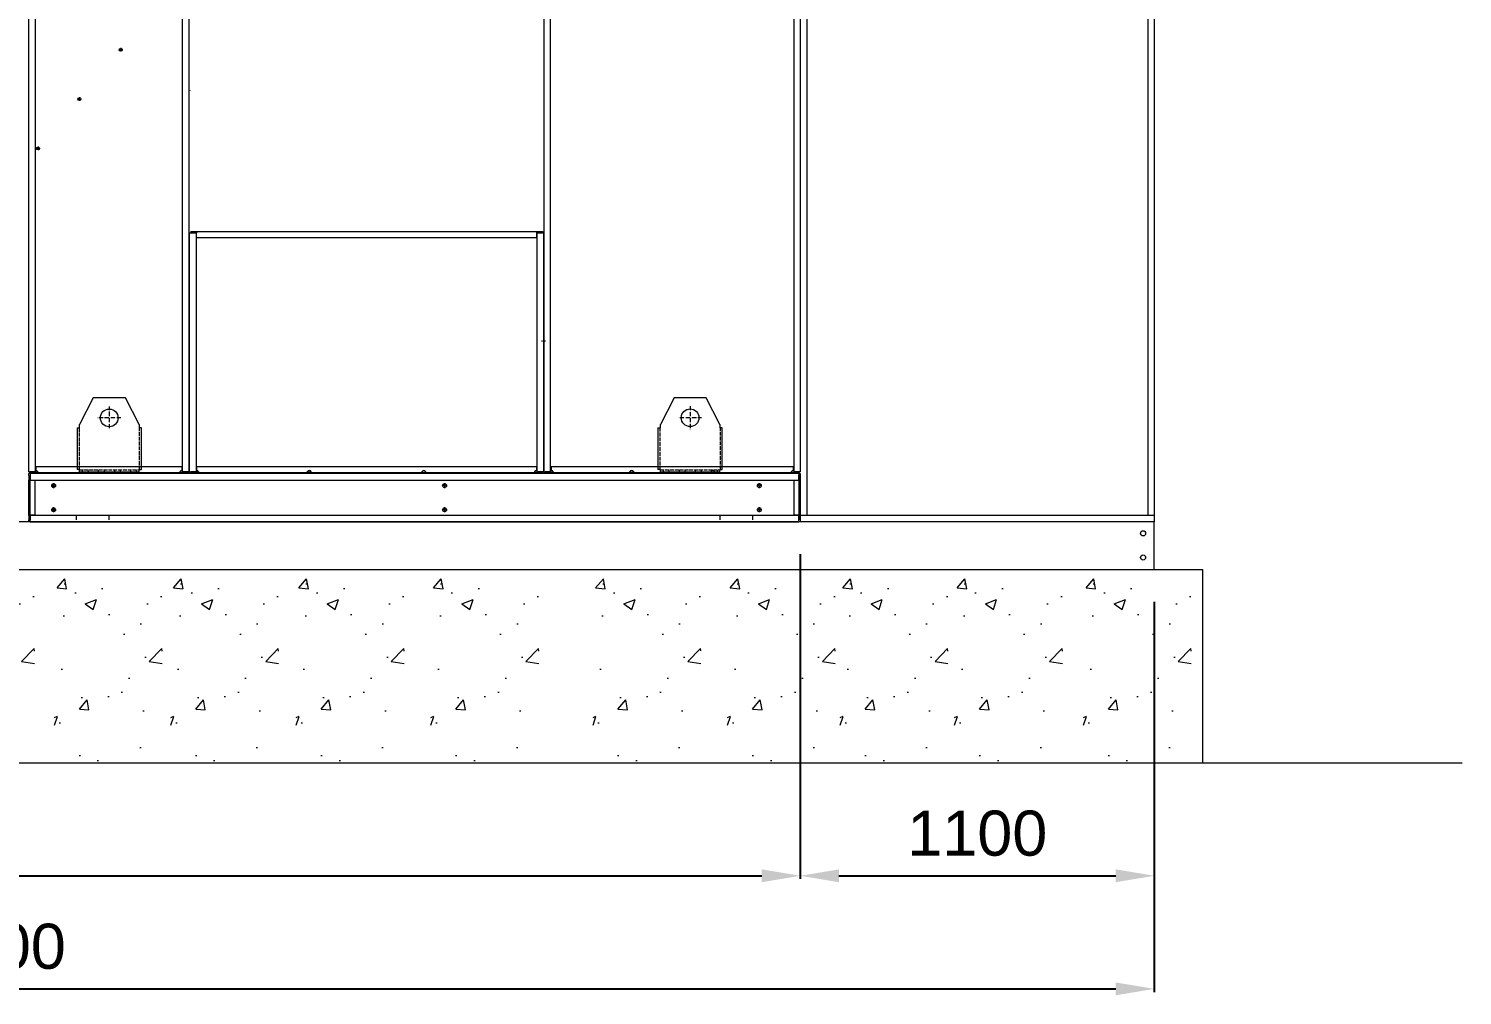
# Model space of a CAD drawing. Header units: millimetres. Extents: x 2739 to 32146, y 1792 to 22587.
# Drawn here: x 15834 to 20290, y 7904 to 10907 of the extents above; entities that cross this region are included whole.
import ezdxf

# ---------------------------------------------------------------- set-up
doc = ezdxf.new("R2010")
doc.units = ezdxf.units.MM
doc.linetypes.add('DASHDOT', pattern=[18.5, 12, -3, 0.5, -3])
doc.linetypes.add('DASHED', pattern=[15, 12, -3])
doc.layers.add('냉각탑_기초', color=23, linetype='Continuous')
doc.styles.get("Standard").update_dxf_attribs({"font": 'arial.ttf'})
doc.dimstyles.new('1.40', dxfattribs={"dimscale": 20, "dimtxt": 1.5, "dimasz": 1, "dimexe": 0.5, "dimexo": 0.5, "dimgap": 0.5, "dimtad": 1, "dimdec": 0, "dimzin": 0, "dimdsep": 46, "dimtxsty": 'Standard', "dimcen": 0, "dimclrd": 2, "dimclre": 2, "dimclrt": 3, "dimadec": 0, "dimazin": 0, "dimtfac": 1, "dimtdec": 0, "dimtmove": 0, "dimatfit": 0, "dimfxl": 1, "dimtolj": 1, "dimtzin": 0, "dimlwd": -1, "dimlwe": -1, "dimarcsym": 0})

# ---------------------------------------------------------------- blocks, each defined once
blk = doc.blocks.new('*D29')
at = {"color": 2, "transparency": 16777216}
for p, q in [((12832.3, 9274.9), (12832.3, 8265.2)), ((18232.3, 9274.9), (18232.3, 8265.2)), ((12952.3, 8275.2), (18112.3, 8275.2))]:
    blk.add_line(p, q, dxfattribs=at)
for points in [[(12952.3, 8295.2), (12952.3, 8255.2), (12832.3, 8275.2)], [(18112.3, 8295.2), (18112.3, 8255.2), (18232.3, 8275.2)]]:
    blk.add_solid(points, dxfattribs=at)
at = {"layer": 'Defpoints', "color": 0, "transparency": 16777216}
for p in [(12832.3, 9374.9), (18232.3, 9374.9), (18232.3, 8275.2)]:
    blk.add_point(p, dxfattribs=at)
at = {"color": 3, "lineweight": 5, "transparency": 16777216, "insert": (15532.3, 8406.7), "char_height": 140, "attachment_point": 5}
blk.add_mtext('\\A1;5400', dxfattribs=at)
blk = doc.blocks.new('*D30')
at = {"color": 2, "transparency": 16777216}
for p, q in [((18232.3, 9274.9), (18232.3, 8265.2)), ((19332.3, 9126.6), (19332.3, 8265.2)), ((18352.3, 8275.2), (19212.3, 8275.2))]:
    blk.add_line(p, q, dxfattribs=at)
for points in [[(18352.3, 8295.2), (18352.3, 8255.2), (18232.3, 8275.2)], [(19212.3, 8295.2), (19212.3, 8255.2), (19332.3, 8275.2)]]:
    blk.add_solid(points, dxfattribs=at)
at = {"layer": 'Defpoints', "color": 0, "transparency": 16777216}
for p in [(18232.3, 9374.9), (19332.3, 9226.6), (19332.3, 8275.2)]:
    blk.add_point(p, dxfattribs=at)
at = {"color": 3, "lineweight": 5, "transparency": 16777216, "insert": (18782.3, 8406.7), "char_height": 140, "attachment_point": 5}
blk.add_mtext('\\A1;1100', dxfattribs=at)
blk = doc.blocks.new('*D31')
at = {"color": 2, "transparency": 16777216}
for p, q in [((12132.3, 9126.6), (12132.3, 7913.7)), ((19332.3, 9126.6), (19332.3, 7913.7)), ((12252.3, 7923.7), (19212.3, 7923.7))]:
    blk.add_line(p, q, dxfattribs=at)
for points in [[(12252.3, 7943.7), (12252.3, 7903.7), (12132.3, 7923.7)], [(19212.3, 7943.7), (19212.3, 7903.7), (19332.3, 7923.7)]]:
    blk.add_solid(points, dxfattribs=at)
at = {"layer": 'Defpoints', "color": 0, "transparency": 16777216}
for p in [(12132.3, 9226.6), (19332.3, 9226.6), (19332.3, 7923.7)]:
    blk.add_point(p, dxfattribs=at)
at = {"color": 3, "lineweight": 5, "transparency": 16777216, "insert": (15732.3, 8055.2), "char_height": 140, "attachment_point": 5}
blk.add_mtext('\\A1;7200', dxfattribs=at)
blk = doc.blocks.new('457536')
at = {"color": 7, "lineweight": 5}
for p, q in [((114592.520962, 89152.297332), (114550.020962, 89069.297332)), ((114692.520962, 89152.297332), (114592.520962, 89152.297332)), ((114735.020962, 89069.297332), (114692.520962, 89152.297332)), ((114542.520962, 89059.297332), (114542.520962, 88929.797332)), ((114742.520962, 88929.797332), (114742.520962, 89059.297332)), ((114550.020962, 88922.297332), (114735.020962, 88922.297332))]:
    blk.add_line(p, q, dxfattribs=at)
at = {"color": 7, "linetype": 'DASHDOT', "lineweight": 5}
for p, q in [((114642.520962, 89126.047332), (114642.520962, 89054.547332)), ((114678.270962, 89090.297332), (114606.770962, 89090.297332))]:
    blk.add_line(p, q, dxfattribs=at)
at = {"color": 7, "lineweight": 5, "ltscale": 0.125}
for p, q in [((114550.020962, 89059.297332), (114550.020962, 89069.297332)), ((114735.020962, 89069.297332), (114735.020962, 89059.297332))]:
    blk.add_line(p, q, dxfattribs=at)
at = {"color": 7, "lineweight": 5, "ltscale": 0.09375}
for p, q in [((114542.520962, 89059.297332), (114550.020962, 89059.297332)), ((114742.520962, 89059.297332), (114735.020962, 89059.297332)), ((114550.020962, 88929.797332), (114542.520962, 88929.797332)), ((114550.020962, 88922.297332), (114550.020962, 88929.797332)), ((114735.020962, 88929.797332), (114742.520962, 88929.797332)), ((114735.020962, 88922.297332), (114735.020962, 88929.797332))]:
    blk.add_line(p, q, dxfattribs=at)
at = {"color": 7, "linetype": 'DASHED', "lineweight": 5}
for p, q in [((114548.520962, 89059.297332), (114548.520962, 88929.797332)), ((114736.520962, 88929.797332), (114736.520962, 89059.297332)), ((114550.020962, 88928.297332), (114735.020962, 88928.297332))]:
    blk.add_line(p, q, dxfattribs=at)
at = {"color": 7, "linetype": 'DASHED', "lineweight": 5, "ltscale": 0.075}
for p, q in [((114558.520962, 88928.297332), (114558.520962, 88922.297332)), ((114576.520962, 88928.297332), (114576.520962, 88922.297332)), ((114608.520962, 88928.297332), (114608.520962, 88922.297332)), ((114626.520962, 88928.297332), (114626.520962, 88922.297332)), ((114658.520962, 88928.297332), (114658.520962, 88922.297332)), ((114676.520962, 88928.297332), (114676.520962, 88922.297332)), ((114708.520962, 88928.297332), (114708.520962, 88922.297332)), ((114726.520962, 88928.297332), (114726.520962, 88922.297332))]:
    blk.add_line(p, q, dxfattribs=at)
at = {"color": 7, "lineweight": 5}
blk.add_circle((114642.520962, 89090.297332), 27.5, dxfattribs=at)
blk = doc.blocks.new('1')
at = {"color": 7, "lineweight": 20}
for p, q in [((15834.3, 9530.4), (15834.3, 12971.4)), ((15854.3, 12971.4), (15854.3, 9530.4)), ((16312.3, 9530.4), (16312.3, 12971.4)), ((16332.3, 12971.4), (16332.3, 9530.4)), ((17436.3, 9530.4), (17436.3, 12971.4)), ((18232.3, 12971.4), (18232.3, 9530.4)), ((18252.3, 12954.9), (18252.3, 9394.9)), ((18212.3, 11703.9), (18212.3, 9530.4)), ((17456.3, 9530.4), (17456.3, 11651.9)), ((16334.3, 9530.4), (16334.3, 10273.4)), ((16354.3, 10273.4), (16354.3, 9530.4)), ((16356.3, 10276.9), (17412.3, 10276.9)), ((17412.3, 10256.9), (16356.3, 10256.9)), ((17414.3, 9530.4), (17414.3, 10273.4)), ((17434.3, 10273.4), (17434.3, 9530.4)), ((15856.3, 9546.9), (16310.3, 9546.9)), ((16356.3, 9546.9), (17412.3, 9546.9)), ((17458.3, 9546.9), (18210.3, 9546.9)), ((15834.3, 9504.9), (18232.3, 9504.9)), ((15834.3, 9396.9), (15834.3, 9502.9)), ((15837.5, 9502.9), (15837.5, 9396.9)), ((18227.6, 9524.9), (15839, 9524.9)), ((15839, 9504.9), (18227.6, 9504.9)), ((15854.3, 9396.9), (15854.3, 9502.9)), ((16303.3, 9526.9), (15863.3, 9526.9)), ((17024.3, 9526.5), (15874.3, 9526.5)), ((16699.3, 9526.9), (16363.3, 9526.9)), ((17055.3, 9526.9), (16713.3, 9526.9)), ((18192.3, 9526.5), (17042.3, 9526.5)), ((17405.3, 9526.9), (17069.3, 9526.9)), ((17701.3, 9526.9), (17465.3, 9526.9)), ((17953.3, 9526.9), (17715.3, 9526.9)), ((18203.3, 9526.9), (17967.3, 9526.9)), ((18212.3, 9502.9), (18212.3, 9396.9)), ((18229.1, 9396.9), (18229.1, 9502.9)), ((18232.3, 9502.9), (18232.3, 9396.9)), ((18232.3, 9396.9), (18232.3, 9502.9)), ((15983.3, 9394.9), (15834.3, 9394.9)), ((18232.3, 9374.9), (15834.3, 9374.9)), ((18227.6, 9394.9), (15839, 9394.9)), ((15839, 9374.9), (18227.6, 9374.9)), ((17983.3, 9394.9), (16083.3, 9394.9)), ((18232.3, 9394.9), (18083.3, 9394.9))]:
    blk.add_line(p, q, dxfattribs=at)
at = {"lineweight": 20}
for p, q in [((19332.3, 12974.9), (19332.3, 9374.9)), ((19312.3, 12954.9), (19312.3, 9394.9)), ((18232.3, 9374.9), (13332.3, 9374.9)), ((19332.3, 9394.9), (18232.3, 9394.9)), ((19332.3, 9374.9), (18232.3, 9374.9))]:
    blk.add_line(p, q, dxfattribs=at)
at = {"color": 7, "linetype": 'DASHDOT', "lineweight": 20, "ltscale": 0.2925}
for p, q in [((16126.4, 10841.6), (16114.7, 10841.6)), ((15997.9, 10688.4), (15986.2, 10688.4)), ((15869.3, 10535.2), (15857.6, 10535.2)), ((17434.1, 9941.9), (17434.1, 9930.2))]:
    blk.add_line(p, q, dxfattribs=at)
at = {"color": 7, "linetype": 'DASHDOT', "lineweight": 20, "ltscale": 0.195}
for p, q in [((16124.4, 10841.7), (16116.6, 10841.7)), ((15995.9, 10688.5), (15988.1, 10688.5)), ((15867.3, 10535.3), (15859.5, 10535.3))]:
    blk.add_line(p, q, dxfattribs=at)
at = {"color": 7, "linetype": 'DASHDOT', "lineweight": 20, "ltscale": 0.292502}
for p, q in [((16120.5, 10847.5), (16120.5, 10835.8)), ((15863.4, 10541.1), (15863.4, 10529.4))]:
    blk.add_line(p, q, dxfattribs=at)
at = {"color": 7, "linetype": 'DASHDOT', "lineweight": 20, "ltscale": 0.194998}
blk.add_line((16120.5, 10845.6), (16120.5, 10837.8), dxfattribs=at)
at = {"color": 7, "linetype": 'DASHDOT', "lineweight": 20, "ltscale": 0.292499}
for p, q in [((15992, 10694.3), (15992, 10682.6)), ((17440, 9936.1), (17428.3, 9936.1))]:
    blk.add_line(p, q, dxfattribs=at)
at = {"color": 7, "lineweight": 20, "ltscale": 0.050782}
blk.add_line((16335.4, 10715), (16335.7, 10717), dxfattribs=at)
at = {"color": 7, "linetype": 'DASHDOT', "lineweight": 20, "ltscale": 0.195001}
for p, q in [((15992, 10692.4), (15992, 10684.6)), ((15863.4, 10539.2), (15863.4, 10531.4))]:
    blk.add_line(p, q, dxfattribs=at)
at = {"color": 7, "lineweight": 20, "ltscale": 0.0875}
for p, q in [((16334.3, 10273.4), (16337.8, 10273.4)), ((16356.3, 10276.9), (16356.3, 10273.4)), ((17412.3, 10276.9), (17412.3, 10273.4)), ((17434.3, 10273.4), (17430.8, 10273.4)), ((15834.3, 9530.4), (15837.8, 9530.4)), ((16332.3, 9530.4), (16328.8, 9530.4)), ((16334.3, 9530.4), (16337.8, 9530.4)), ((17434.3, 9530.4), (17430.8, 9530.4)), ((17436.3, 9530.4), (17439.8, 9530.4)), ((18232.3, 9530.4), (18228.8, 9530.4))]:
    blk.add_line(p, q, dxfattribs=at)
at = {"color": 7, "lineweight": 20, "ltscale": 0.4625}
for p, q in [((16337.8, 10276.9), (16356.3, 10276.9)), ((16356.3, 10274.9), (16337.8, 10274.9)), ((17412.3, 10276.9), (17430.8, 10276.9)), ((17430.8, 10274.9), (17412.3, 10274.9))]:
    blk.add_line(p, q, dxfattribs=at)
at = {"color": 7, "lineweight": 20, "ltscale": 0.05}
for p, q in [((16337.8, 10276.9), (16337.8, 10274.9)), ((17430.8, 10276.9), (17430.8, 10274.9)), ((16334.3, 9851.9), (16332.3, 9851.9)), ((16334.3, 9851.9), (16332.3, 9851.9)), ((17436.3, 9851.9), (17434.3, 9851.9)), ((17436.3, 9851.9), (17434.3, 9851.9)), ((16332.3, 9831.9), (16334.3, 9831.9)), ((16332.3, 9831.5), (16334.3, 9831.5)), ((17434.3, 9831.9), (17436.3, 9831.9)), ((17434.3, 9831.9), (17436.3, 9831.9)), ((17434.3, 9831.5), (17436.3, 9831.5)), ((16334.3, 9721.9), (16332.3, 9721.9)), ((16334.3, 9721.9), (16332.3, 9721.9)), ((16334.3, 9721.5), (16332.3, 9721.5)), ((17436.3, 9721.9), (17434.3, 9721.9)), ((17436.3, 9721.9), (17434.3, 9721.9)), ((17436.3, 9721.5), (17434.3, 9721.5)), ((16332.3, 9701.5), (16334.3, 9701.5)), ((17434.3, 9701.5), (17436.3, 9701.5)), ((15834.3, 9502.9), (15834.3, 9504.9)), ((15837.5, 9502.9), (15837.5, 9504.9)), ((15837.5, 9502.9), (15837.5, 9504.9)), ((15837.8, 9526.9), (15837.8, 9528.9)), ((15849.3, 9526.9), (15849.3, 9528.9)), ((16317.3, 9526.9), (16317.3, 9528.9)), ((16328.8, 9526.9), (16328.8, 9528.9)), ((16337.8, 9526.9), (16337.8, 9528.9)), ((16349.3, 9526.9), (16349.3, 9528.9)), ((17419.3, 9526.9), (17419.3, 9528.9)), ((17430.8, 9526.9), (17430.8, 9528.9)), ((17439.8, 9526.9), (17439.8, 9528.9)), ((17451.3, 9526.9), (17451.3, 9528.9)), ((18217.3, 9526.9), (18217.3, 9528.9)), ((18228.8, 9526.9), (18228.8, 9528.9)), ((18229.1, 9504.9), (18229.1, 9502.9)), ((18232.3, 9502.9), (18232.3, 9504.9)), ((15834.3, 9394.9), (15834.3, 9396.9)), ((15837.5, 9394.9), (15837.5, 9396.9)), ((15837.5, 9394.9), (15837.5, 9396.9)), ((18229.1, 9396.9), (18229.1, 9394.9)), ((18232.3, 9394.9), (18232.3, 9396.9))]:
    blk.add_line(p, q, dxfattribs=at)
at = {"color": 7, "lineweight": 20, "ltscale": 0.0375}
for p, q in [((16337.8, 10274.9), (16337.8, 10273.4)), ((17430.8, 10274.9), (17430.8, 10273.4)), ((15837.5, 9502.9), (15839, 9502.9)), ((15837.8, 9528.9), (15837.8, 9530.4)), ((16328.8, 9528.9), (16328.8, 9530.4)), ((16337.8, 9528.9), (16337.8, 9530.4)), ((17430.8, 9528.9), (17430.8, 9530.4)), ((17439.8, 9528.9), (17439.8, 9530.4)), ((18229.1, 9502.9), (18227.6, 9502.9)), ((18228.8, 9528.9), (18228.8, 9530.4))]:
    blk.add_line(p, q, dxfattribs=at)
at = {"color": 7, "lineweight": 20, "ltscale": 0.4125}
for p, q in [((16337.8, 10273.4), (16354.3, 10273.4)), ((16356.3, 10256.9), (16356.3, 10273.4)), ((17412.3, 10273.4), (17412.3, 10256.9)), ((17414.3, 10273.4), (17430.8, 10273.4)), ((15854.3, 9530.4), (15837.8, 9530.4)), ((16328.8, 9530.4), (16312.3, 9530.4)), ((16354.3, 9530.4), (16337.8, 9530.4)), ((17430.8, 9530.4), (17414.3, 9530.4)), ((17456.3, 9530.4), (17439.8, 9530.4)), ((18228.8, 9530.4), (18212.3, 9530.4))]:
    blk.add_line(p, q, dxfattribs=at)
at = {"color": 7, "lineweight": 20, "ltscale": 0.319497}
for p, q in [((15856.3, 9546.9), (15856.3, 9534.2)), ((16310.3, 9546.9), (16310.3, 9534.2)), ((16356.3, 9546.9), (16356.3, 9534.2)), ((17412.3, 9546.9), (17412.3, 9534.2)), ((17458.3, 9546.9), (17458.3, 9534.2)), ((18210.3, 9546.9), (18210.3, 9534.2))]:
    blk.add_line(p, q, dxfattribs=at)
at = {"color": 7, "lineweight": 20, "ltscale": 0.1175}
for p, q in [((15839, 9524.9), (15834.3, 9524.9)), ((15839, 9524.9), (15839, 9520.2)), ((18232.3, 9524.9), (18227.6, 9524.9)), ((18227.6, 9524.9), (18227.6, 9520.2)), ((15834.3, 9396.9), (15839, 9396.9)), ((15839, 9374.9), (15839, 9379.6)), ((18232.3, 9396.9), (18227.6, 9396.9)), ((18227.6, 9374.9), (18227.6, 9379.6))]:
    blk.add_line(p, q, dxfattribs=at)
at = {"color": 7, "lineweight": 20, "ltscale": 0.16}
for p, q in [((15834.3, 9518.5), (15834.3, 9524.9)), ((18232.3, 9524.9), (18232.3, 9518.5)), ((15834.3, 9374.9), (15834.3, 9381.3)), ((18232.3, 9381.3), (18232.3, 9374.9))]:
    blk.add_line(p, q, dxfattribs=at)
at = {"color": 7, "lineweight": 20, "ltscale": 0.34}
for p, q in [((15834.3, 9518.5), (15834.3, 9504.9)), ((18232.3, 9504.9), (18232.3, 9518.5)), ((15834.3, 9394.9), (15834.3, 9381.3)), ((15983.3, 9381.3), (15983.3, 9394.9)), ((16083.3, 9394.9), (16083.3, 9381.3)), ((17983.3, 9381.3), (17983.3, 9394.9)), ((18083.3, 9394.9), (18083.3, 9381.3)), ((18232.3, 9381.3), (18232.3, 9394.9))]:
    blk.add_line(p, q, dxfattribs=at)
at = {"color": 7, "lineweight": 20, "ltscale": 0.08}
for p, q in [((15834.3, 9502.9), (15837.5, 9502.9)), ((18229.1, 9502.9), (18232.3, 9502.9)), ((15837.5, 9396.9), (15834.3, 9396.9)), ((18232.3, 9396.9), (18229.1, 9396.9))]:
    blk.add_line(p, q, dxfattribs=at)
at = {"color": 7, "lineweight": 20, "ltscale": 0.2875}
for p, q in [((15837.8, 9528.9), (15849.3, 9528.9)), ((15849.3, 9526.9), (15837.8, 9526.9)), ((16317.3, 9528.9), (16328.8, 9528.9)), ((16328.8, 9526.9), (16317.3, 9526.9)), ((16337.8, 9528.9), (16349.3, 9528.9)), ((16349.3, 9526.9), (16337.8, 9526.9)), ((17419.3, 9528.9), (17430.8, 9528.9)), ((17430.8, 9526.9), (17419.3, 9526.9)), ((17439.8, 9528.9), (17451.3, 9528.9)), ((17451.3, 9526.9), (17439.8, 9526.9)), ((18217.3, 9528.9), (18228.8, 9528.9)), ((18228.8, 9526.9), (18217.3, 9526.9))]:
    blk.add_line(p, q, dxfattribs=at)
at = {"color": 7, "lineweight": 20, "ltscale": 0.3825}
for p, q in [((15839, 9520.2), (15839, 9504.9)), ((15854.3, 9502.9), (15839, 9502.9)), ((18227.6, 9502.9), (18212.3, 9502.9)), ((18227.6, 9504.9), (18227.6, 9520.2)), ((15839, 9396.9), (15854.3, 9396.9)), ((15839, 9394.9), (15839, 9379.6)), ((18212.3, 9396.9), (18227.6, 9396.9)), ((18227.6, 9379.6), (18227.6, 9394.9))]:
    blk.add_line(p, q, dxfattribs=at)
at = {"color": 7, "lineweight": 20, "ltscale": 0.175}
for p, q in [((15849.3, 9528.9), (15856.3, 9528.9)), ((15849.3, 9526.9), (15856.3, 9526.9)), ((15863.3, 9526.9), (15856.3, 9526.9)), ((16303.3, 9526.9), (16310.3, 9526.9)), ((16310.3, 9528.9), (16317.3, 9528.9)), ((16310.3, 9526.9), (16317.3, 9526.9)), ((16349.3, 9528.9), (16356.3, 9528.9)), ((16349.3, 9526.9), (16356.3, 9526.9)), ((16363.3, 9526.9), (16356.3, 9526.9)), ((16713.3, 9526.9), (16699.3, 9526.9)), ((17055.3, 9526.9), (17062.3, 9526.9)), ((17062.3, 9526.9), (17069.3, 9526.9)), ((17405.3, 9526.9), (17412.3, 9526.9)), ((17412.3, 9528.9), (17419.3, 9528.9)), ((17412.3, 9526.9), (17419.3, 9526.9)), ((17451.3, 9528.9), (17458.3, 9528.9)), ((17451.3, 9526.9), (17458.3, 9526.9)), ((17465.3, 9526.9), (17458.3, 9526.9)), ((17701.3, 9526.9), (17708.3, 9526.9)), ((17715.3, 9526.9), (17708.3, 9526.9)), ((17953.3, 9526.9), (17967.3, 9526.9)), ((18203.3, 9526.9), (18217.3, 9526.9)), ((18210.3, 9528.9), (18217.3, 9528.9))]:
    blk.add_line(p, q, dxfattribs=at)
at = {"color": 7, "lineweight": 20, "ltscale": 0.164795}
for p, q in [((15862.9, 9528.9), (15856.3, 9528.9)), ((16303.7, 9528.9), (16310.3, 9528.9)), ((16362.9, 9528.9), (16356.3, 9528.9)), ((16706.3, 9528.9), (16699.7, 9528.9)), ((16712.9, 9528.9), (16706.3, 9528.9)), ((17055.7, 9528.9), (17062.3, 9528.9)), ((17062.3, 9528.9), (17068.9, 9528.9)), ((17405.7, 9528.9), (17412.3, 9528.9)), ((17464.9, 9528.9), (17458.3, 9528.9)), ((17701.7, 9528.9), (17708.3, 9528.9)), ((17714.9, 9528.9), (17708.3, 9528.9)), ((17953.7, 9528.9), (17960.3, 9528.9)), ((17960.3, 9528.9), (17966.9, 9528.9)), ((18203.7, 9528.9), (18210.3, 9528.9))]:
    blk.add_line(p, q, dxfattribs=at)
at = {"color": 7, "lineweight": 20, "ltscale": 0.04}
for p, q in [((15874.3, 9524.9), (15874.3, 9526.5)), ((17024.3, 9524.9), (17024.3, 9526.5)), ((17042.3, 9524.9), (17042.3, 9526.5)), ((18192.3, 9524.9), (18192.3, 9526.5))]:
    blk.add_line(p, q, dxfattribs=at)
at = {"color": 7, "linetype": 'DASHDOT', "lineweight": 20, "ltscale": 0.39}
for p, q in [((15911.8, 9495.2), (15911.8, 9479.6)), ((17126.8, 9495.2), (17126.8, 9479.6)), ((18104.8, 9495.2), (18104.8, 9479.6)), ((15919.6, 9487.4), (15904, 9487.4)), ((15919.6, 9412.4), (15904, 9412.4)), ((15911.8, 9420.2), (15911.8, 9404.6)), ((17126.8, 9420.2), (17126.8, 9404.6)), ((18104.8, 9420.2), (18104.8, 9404.6))]:
    blk.add_line(p, q, dxfattribs=at)
at = {"color": 7, "lineweight": 20, "ltscale": 0.45}
blk.add_line((17024.3, 9526.5), (17042.3, 9526.5), dxfattribs=at)
at = {"color": 7, "lineweight": 20, "ltscale": 0.010005}
for p, q in [((18097.3, 9526.5), (18097.3, 9526.9)), ((18147.8, 9526.5), (18147.8, 9526.9)), ((18161.8, 9526.5), (18161.8, 9526.9))]:
    blk.add_line(p, q, dxfattribs=at)
at = {"color": 7, "lineweight": 20, "ltscale": 0.250004}
blk.add_line((18202.3, 9526.5), (18192.3, 9526.5), dxfattribs=at)
at = {"color": 7, "lineweight": 20, "ltscale": 0.25}
blk.add_line((18212.3, 9526.5), (18202.3, 9526.5), dxfattribs=at)
at = {"color": 7, "lineweight": 20, "ltscale": 0.01}
blk.add_line((18212.3, 9526.5), (18212.3, 9526.9), dxfattribs=at)
at = {"color": 7, "lineweight": 20, "ltscale": 0.39}
for p, q in [((18232.3, 9518.5), (18232.3, 9502.9)), ((18232.3, 9396.9), (18232.3, 9381.3))]:
    blk.add_line(p, q, dxfattribs=at)
at = {"color": 7, "lineweight": 20, "ltscale": 0.000462809}
blk.add_line((18232.3, 9515.4), (18232.3, 9515.4), dxfattribs=at)
at = {"color": 7, "linetype": 'DASHDOT', "lineweight": 20, "ltscale": 0.389999}
for p, q in [((17134.6, 9487.4), (17119, 9487.4)), ((17134.6, 9412.4), (17119, 9412.4))]:
    blk.add_line(p, q, dxfattribs=at)
at = {"color": 7, "linetype": 'DASHDOT', "lineweight": 20, "ltscale": 0.389996}
for p, q in [((18112.6, 9487.4), (18097, 9487.4)), ((18112.6, 9412.4), (18097, 9412.4))]:
    blk.add_line(p, q, dxfattribs=at)
at = {"color": 7, "lineweight": 20, "ltscale": 0.000478323}
blk.add_line((15843.8, 9374.9), (15843.8, 9374.9), dxfattribs=at)
at = {"color": 7, "lineweight": 20, "ltscale": 0.000571071}
blk.add_line((15944.6, 9374.9), (15944.6, 9374.9), dxfattribs=at)
at = {"color": 7, "lineweight": 20, "ltscale": 0.000337276}
blk.add_line((15959.1, 9374.9), (15959.1, 9374.9), dxfattribs=at)
at = {"color": 7, "lineweight": 20, "ltscale": 0.000669931}
blk.add_line((16434.2, 9374.9), (16434.2, 9374.9), dxfattribs=at)
at = {"color": 7, "lineweight": 20, "ltscale": 0.000895851}
blk.add_line((16443.8, 9374.9), (16443.9, 9374.9), dxfattribs=at)
at = {"color": 7, "lineweight": 20, "ltscale": 0.000673251}
blk.add_line((16986, 9374.9), (16986, 9374.9), dxfattribs=at)
at = {"color": 7, "lineweight": 20, "ltscale": 0.000571084}
blk.add_line((17000.5, 9374.9), (17000.5, 9374.9), dxfattribs=at)
at = {"color": 7, "lineweight": 20, "ltscale": 0.000197227}
blk.add_line((17080.6, 9374.9), (17080.6, 9374.9), dxfattribs=at)
at = {"color": 7, "lineweight": 20, "ltscale": 0.000670507}
blk.add_line((17622.8, 9374.9), (17622.8, 9374.9), dxfattribs=at)
at = {"color": 7, "lineweight": 20, "ltscale": 0.000335273}
blk.add_line((17632.4, 9374.9), (17632.4, 9374.9), dxfattribs=at)
at = {"color": 7, "lineweight": 20, "ltscale": 0.000447819}
blk.add_line((18222.8, 9374.9), (18222.8, 9374.9), dxfattribs=at)
at = {"color": 7, "lineweight": 20, "ltscale": 0.00043427}
blk.add_line((18232.3, 9384.5), (18232.3, 9384.5), dxfattribs=at)
at = {"color": 0, "lineweight": 20}
blk.add_line((19332.3, 9226.6), (19332.3, 9374.9), dxfattribs=at)
at = {"lineweight": 5}
blk.add_line((12132.3, 9226.6), (19332.3, 9226.6), dxfattribs=at)
at = {"color": 7, "lineweight": 20}
for centre, radius in [((16120.5, 10841.6), 4.5), ((16120.5, 10841.7), 3), ((15992, 10688.4), 4.5), ((15992, 10688.5), 3), ((15863.4, 10535.2), 4.5), ((15863.4, 10535.3), 3), ((15911.8, 9487.4), 6), ((15911.8, 9487.4), 4.5), ((17126.8, 9487.4), 6), ((18104.8, 9487.4), 6), ((15911.8, 9412.4), 6), ((15911.8, 9412.4), 4.5), ((17126.8, 9412.4), 6), ((18104.8, 9412.4), 6)]:
    blk.add_circle(centre, radius, dxfattribs=at)
at = {"lineweight": 20}
for centre in [(19297.3, 9339.1), (19297.3, 9264.1)]:
    blk.add_circle(centre, 8, dxfattribs=at)
at = {"color": 7, "lineweight": 20}
for centre, radius, start, end in [((17434.1, 9936.1), 4.5, 61.1523, 87.8201), ((17434.1, 9936.1), 3, 43.6368, 86.7288), ((17434.1, 9936.1), 3, 273.2712, 316.3632), ((17434.1, 9936.1), 4.5, 272.1799, 298.8477), ((15856.3, 9527.2), 7, 27.9406, 90), ((16310.3, 9527.2), 7, 90, 152.0594), ((16356.3, 9527.2), 7, 27.9406, 90), ((16706.3, 9527.2), 7, 27.9406, 152.0594), ((17062.3, 9527.2), 7, 27.9406, 152.0594), ((17412.3, 9527.2), 7, 90, 152.0594), ((17458.3, 9527.2), 7, 27.9406, 90), ((17708.3, 9527.2), 7, 27.9406, 152.0594), ((17960.3, 9527.2), 7, 27.9406, 152.0594), ((18210.3, 9527.2), 7, 90, 152.0594), ((15879, 9379.6), 4.7, 269.7272, 270), ((15880.7, 9381.3), 6.4, 269.7738, 270), ((15942.9, 9381.3), 6.4, 270, 270.2365), ((17066.1, 9379.6), 4.7, 270, 270.2728), ((17113.2, 9381.3), 6.4, 269.7738, 270), ((17175.4, 9381.3), 6.4, 270, 270.2365), ((18073.7, 9381.3), 6.4, 269.7608, 270), ((18135.9, 9381.3), 6.4, 270, 270.229), ((18187.6, 9379.6), 4.7, 270, 270.2728)]:
    blk.add_arc(centre, radius, start, end, dxfattribs=at)
for points, knots in [([(15862.5, 9530.4), (15862.7, 9529.9), (15862.8, 9529.4), (15862.9, 9528.9), (15863.1, 9528), (15863.2, 9527.4), (15863.3, 9527.2), (15863.3, 9527.1), (15863.3, 9527), (15863.3, 9526.9), (15863.3, 9526.9), (15863.3, 9526.9)], [0, 0, 0, 0, 0, 0, 5.019575, 5.019575, 5.019575, 8.671425, 8.671425, 8.671425, 8.70839, 8.70839, 8.70839, 8.70839, 8.70839, 8.70839]), ([(16304.1, 9530.4), (16304, 9529.9), (16303.8, 9529.4), (16303.7, 9528.9), (16303.5, 9528), (16303.4, 9527.4), (16303.3, 9527.2), (16303.3, 9527.1), (16303.3, 9527), (16303.3, 9526.9), (16303.3, 9526.9), (16303.3, 9526.9)], [0, 0, 0, 0, 0, 0, 5.019575, 5.019575, 5.019575, 8.671425, 8.671425, 8.671425, 8.70839, 8.70839, 8.70839, 8.70839, 8.70839, 8.70839]), ([(16362.5, 9530.4), (16362.7, 9529.9), (16362.8, 9529.4), (16362.9, 9528.9), (16363.1, 9528), (16363.2, 9527.4), (16363.3, 9527.2), (16363.3, 9527.1), (16363.3, 9527), (16363.3, 9526.9), (16363.3, 9526.9), (16363.3, 9526.9)], [0, 0, 0, 0, 0, 0, 5.019575, 5.019575, 5.019575, 8.671425, 8.671425, 8.671425, 8.70839, 8.70839, 8.70839, 8.70839, 8.70839, 8.70839]), ([(16699.3, 9526.9), (16699.3, 9527), (16699.3, 9527), (16699.3, 9527.1), (16699.3, 9527.2), (16699.4, 9527.3), (16699.4, 9527.4), (16699.5, 9527.9), (16699.6, 9528.6), (16699.8, 9529.2), (16699.9, 9529.8), (16700.1, 9530.4), (16700.1, 9530.4), (16700.1, 9530.4), (16700.1, 9530.4)], [0, 0, 0, 0, 0, 0, 0.181509, 0.181509, 0.181509, 1.935967, 1.935967, 1.935967, 7.795509, 7.795509, 7.795509, 7.864561, 7.864561, 7.864561, 7.864561, 7.864561, 7.864561]), ([(16713.3, 9526.9), (16713.3, 9527), (16713.3, 9527), (16713.3, 9527.1), (16713.3, 9527.2), (16713.2, 9527.3), (16713.2, 9527.4), (16713.1, 9527.9), (16713, 9528.6), (16712.8, 9529.2), (16712.7, 9529.8), (16712.5, 9530.4), (16712.5, 9530.4), (16712.5, 9530.4), (16712.5, 9530.4)], [0, 0, 0, 0, 0, 0, 0.181509, 0.181509, 0.181509, 1.935966, 1.935966, 1.935966, 7.795506, 7.795506, 7.795506, 7.864558, 7.864558, 7.864558, 7.864558, 7.864558, 7.864558]), ([(17055.3, 9526.9), (17055.3, 9527), (17055.3, 9527), (17055.3, 9527.1), (17055.3, 9527.2), (17055.4, 9527.3), (17055.4, 9527.4), (17055.5, 9527.9), (17055.6, 9528.6), (17055.8, 9529.2), (17055.9, 9529.8), (17056.1, 9530.4), (17056.1, 9530.4), (17056.1, 9530.4), (17056.1, 9530.4)], [0, 0, 0, 0, 0, 0, 0.181509, 0.181509, 0.181509, 1.935966, 1.935966, 1.935966, 7.795506, 7.795506, 7.795506, 7.864558, 7.864558, 7.864558, 7.864558, 7.864558, 7.864558]), ([(17069.3, 9526.9), (17069.3, 9527), (17069.3, 9527), (17069.3, 9527.1), (17069.3, 9527.2), (17069.2, 9527.3), (17069.2, 9527.4), (17069.1, 9527.9), (17069, 9528.6), (17068.8, 9529.2), (17068.7, 9529.8), (17068.5, 9530.4), (17068.5, 9530.4), (17068.5, 9530.4), (17068.5, 9530.4)], [0, 0, 0, 0, 0, 0, 0.181509, 0.181509, 0.181509, 1.935967, 1.935967, 1.935967, 7.795509, 7.795509, 7.795509, 7.864561, 7.864561, 7.864561, 7.864561, 7.864561, 7.864561]), ([(17406.1, 9530.4), (17406, 9529.9), (17405.8, 9529.4), (17405.7, 9528.9), (17405.5, 9528), (17405.4, 9527.4), (17405.3, 9527.2), (17405.3, 9527.1), (17405.3, 9527), (17405.3, 9526.9), (17405.3, 9526.9), (17405.3, 9526.9)], [0, 0, 0, 0, 0, 0, 5.019575, 5.019575, 5.019575, 8.671425, 8.671425, 8.671425, 8.70839, 8.70839, 8.70839, 8.70839, 8.70839, 8.70839]), ([(17464.5, 9530.4), (17464.7, 9529.9), (17464.8, 9529.4), (17464.9, 9528.9), (17465.1, 9528), (17465.2, 9527.4), (17465.3, 9527.2), (17465.3, 9527.1), (17465.3, 9527), (17465.3, 9526.9), (17465.3, 9526.9), (17465.3, 9526.9)], [0, 0, 0, 0, 0, 0, 5.019575, 5.019575, 5.019575, 8.671425, 8.671425, 8.671425, 8.70839, 8.70839, 8.70839, 8.70839, 8.70839, 8.70839]), ([(17702.1, 9530.4), (17702, 9529.9), (17701.8, 9529.4), (17701.7, 9528.9), (17701.5, 9528), (17701.4, 9527.4), (17701.3, 9527.2), (17701.3, 9527.1), (17701.3, 9527), (17701.3, 9526.9), (17701.3, 9526.9), (17701.3, 9526.9)], [0, 0, 0, 0, 0, 0, 5.019577, 5.019577, 5.019577, 8.671428, 8.671428, 8.671428, 8.708393, 8.708393, 8.708393, 8.708393, 8.708393, 8.708393]), ([(17714.5, 9530.4), (17714.7, 9529.9), (17714.8, 9529.4), (17714.9, 9528.9), (17715.1, 9528), (17715.2, 9527.4), (17715.3, 9527.2), (17715.3, 9527.1), (17715.3, 9527), (17715.3, 9526.9), (17715.3, 9526.9), (17715.3, 9526.9)], [0, 0, 0, 0, 0, 0, 5.019575, 5.019575, 5.019575, 8.671425, 8.671425, 8.671425, 8.70839, 8.70839, 8.70839, 8.70839, 8.70839, 8.70839]), ([(17954.1, 9530.4), (17954, 9529.9), (17953.8, 9529.4), (17953.7, 9528.9), (17953.5, 9528), (17953.4, 9527.4), (17953.3, 9527.2), (17953.3, 9527.1), (17953.3, 9527), (17953.3, 9526.9), (17953.3, 9526.9), (17953.3, 9526.9)], [0, 0, 0, 0, 0, 0, 5.019575, 5.019575, 5.019575, 8.671425, 8.671425, 8.671425, 8.70839, 8.70839, 8.70839, 8.70839, 8.70839, 8.70839]), ([(17966.5, 9530.4), (17966.7, 9529.9), (17966.8, 9529.4), (17966.9, 9528.9), (17967.1, 9528), (17967.2, 9527.4), (17967.3, 9527.2), (17967.3, 9527.1), (17967.3, 9527), (17967.3, 9526.9), (17967.3, 9526.9), (17967.3, 9526.9)], [0, 0, 0, 0, 0, 0, 5.019577, 5.019577, 5.019577, 8.671428, 8.671428, 8.671428, 8.708393, 8.708393, 8.708393, 8.708393, 8.708393, 8.708393]), ([(18204.1, 9530.4), (18204, 9529.9), (18203.8, 9529.4), (18203.7, 9528.9), (18203.5, 9528), (18203.4, 9527.4), (18203.3, 9527.2), (18203.3, 9527.1), (18203.3, 9527), (18203.3, 9526.9), (18203.3, 9526.9), (18203.3, 9526.9)], [0, 0, 0, 0, 0, 0, 5.019575, 5.019575, 5.019575, 8.671425, 8.671425, 8.671425, 8.70839, 8.70839, 8.70839, 8.70839, 8.70839, 8.70839])]:
    blk.add_open_spline(points, degree=5, knots=knots, dxfattribs=at)
at = {"color": 0, "lineweight": 20}
for p in [(-98557.8, -79392.3), (-96752.7, -79391.9)]:
    blk.add_blockref('457536', p, dxfattribs=at)

msp = doc.modelspace()

# ---------------------------------------------------------------- hatches: boundary and pattern name
at = {"layer": '냉각탑_기초', "lineweight": 20, "ltscale": 30}
h = msp.add_hatch(dxfattribs=at)
h.set_pattern_fill('AR-CONC', color=256, scale=50, style=0)
h.set_pattern_definition([(50, (923.54, -7314.73), (358.63, -31.376), [37.5, -412.5]), (355, (923.54, -7314.73), (-69.3757, 376.096), [30, -330]), (100.4514, (953.43, -7317.34), (289.2547, 344.72), [31.87, -350.571]), (46.1842, (923.54, -7214.73), (533.6205, -82.7595), [56.25, -618.75]), (96.6356, (968, -7221.6), (467.331, 487.059), [47.805, -525.856]), (351.1842, (923.54, -7214.7), (467.331, 487.059), [45, -495]), (21, (973.54, -7239.73), (298.4535, -201.3094), [37.5, -412.5]), (326, (973.54, -7239.73), (121.6577, 362.575), [30, -330]), (71.4514, (998.4, -7256.5), (420.1113, 161.265), [31.87, -350.571]), (37.5, (923.54, -7314.73), (6.0799, 166.4469), [0, -326, 0, -335, 0, -331.25]), (7.5, (923.54, -7314.73), (131.5348, 197.2059), [0, -191, 0, -318.5, 0, -126.25]), (327.5, (812.04, -7314.73), (266.9112, -11.2774), [0, -125, 0, -390, 0, -517.5]), (317.5, (762.04, -7314.73), (291.593, 50.0525), [0, -162.5, 0, -259, 0, -367.5])])
h.paths.add_polyline_path([(15852.1, 9226.6), (15517.1, 9226.6), (15517.1, 8626.6), (15852.1, 8626.6)])
h = msp.add_hatch(dxfattribs=at)
h.set_pattern_fill('AR-CONC', color=256, scale=50, style=0)
h.set_pattern_definition([(50, (1320.63, -7314.73), (358.63, -31.376), [37.5, -412.5]), (355, (1320.63, -7314.73), (-69.3757, 376.096), [30, -330]), (100.4514, (1350.5, -7317.34), (289.2547, 344.72), [31.87, -350.571]), (46.1842, (1320.63, -7214.73), (533.6205, -82.7595), [56.25, -618.75]), (96.6356, (1365.1, -7221.6), (467.331, 487.059), [47.805, -525.856]), (351.1842, (1320.63, -7214.7), (467.331, 487.059), [45, -495]), (21, (1370.63, -7239.73), (298.4535, -201.3094), [37.5, -412.5]), (326, (1370.63, -7239.73), (121.6577, 362.575), [30, -330]), (71.4514, (1395.5, -7256.5), (420.1113, 161.265), [31.87, -350.571]), (37.5, (1320.63, -7314.73), (6.0799, 166.4469), [0, -326, 0, -335, 0, -331.25]), (7.5, (1320.63, -7314.73), (131.5348, 197.2059), [0, -191, 0, -318.5, 0, -126.25]), (327.5, (1209.13, -7314.73), (266.9112, -11.2774), [0, -125, 0, -390, 0, -517.5]), (317.5, (1159.13, -7314.73), (291.593, 50.0525), [0, -162.5, 0, -259, 0, -367.5])])
h.paths.add_polyline_path([(16249.2, 9226.6), (15914.2, 9226.6), (15914.2, 8626.6), (16249.2, 8626.6)])
h = msp.add_hatch(dxfattribs=at)
h.set_pattern_fill('AR-CONC', color=256, scale=50, style=0)
h.set_pattern_definition([(50, (1682.26, -7314.73), (358.63, -31.376), [37.5, -412.5]), (355, (1682.26, -7314.73), (-69.3757, 376.096), [30, -330]), (100.4514, (1712.15, -7317.34), (289.2547, 344.72), [31.87, -350.571]), (46.1842, (1682.26, -7214.73), (533.6205, -82.7595), [56.25, -618.75]), (96.6356, (1726.73, -7221.6), (467.331, 487.059), [47.805, -525.856]), (351.1842, (1682.26, -7214.7), (467.331, 487.059), [45, -495]), (21, (1732.26, -7239.73), (298.4535, -201.3094), [37.5, -412.5]), (326, (1732.26, -7239.73), (121.6577, 362.575), [30, -330]), (71.4514, (1757.13, -7256.5), (420.1113, 161.265), [31.87, -350.571]), (37.5, (1682.26, -7314.73), (6.0799, 166.4469), [0, -326, 0, -335, 0, -331.25]), (7.5, (1682.26, -7314.73), (131.5348, 197.2059), [0, -191, 0, -318.5, 0, -126.25]), (327.5, (1570.76, -7314.73), (266.9112, -11.2774), [0, -125, 0, -390, 0, -517.5]), (317.5, (1520.76, -7314.73), (291.593, 50.0525), [0, -162.5, 0, -259, 0, -367.5])])
h.paths.add_polyline_path([(16610.8, 9226.6), (16275.8, 9226.6), (16275.8, 8626.6), (16610.8, 8626.6)])
h = msp.add_hatch(dxfattribs=at)
h.set_pattern_fill('AR-CONC', color=256, scale=50, style=0)
h.set_pattern_definition([(50, (2072.26, -7314.73), (358.63, -31.376), [37.5, -412.5]), (355, (2072.26, -7314.73), (-69.3757, 376.096), [30, -330]), (100.4514, (2102.15, -7317.34), (289.2547, 344.72), [31.87, -350.571]), (46.1842, (2072.26, -7214.73), (533.6205, -82.7595), [56.25, -618.75]), (96.6356, (2116.73, -7221.6), (467.331, 487.059), [47.805, -525.856]), (351.1842, (2072.26, -7214.7), (467.331, 487.059), [45, -495]), (21, (2122.26, -7239.73), (298.4535, -201.3094), [37.5, -412.5]), (326, (2122.26, -7239.73), (121.6577, 362.575), [30, -330]), (71.4514, (2147.13, -7256.5), (420.1113, 161.265), [31.87, -350.571]), (37.5, (2072.26, -7314.73), (6.0799, 166.4469), [0, -326, 0, -335, 0, -331.25]), (7.5, (2072.26, -7314.73), (131.5348, 197.2059), [0, -191, 0, -318.5, 0, -126.25]), (327.5, (1960.76, -7314.73), (266.9112, -11.2774), [0, -125, 0, -390, 0, -517.5]), (317.5, (1910.76, -7314.73), (291.593, 50.0525), [0, -162.5, 0, -259, 0, -367.5])])
h.paths.add_polyline_path([(17000.8, 9226.6), (16665.8, 9226.6), (16665.8, 8626.6), (17000.8, 8626.6)])
h = msp.add_hatch(dxfattribs=at)
h.set_pattern_fill('AR-CONC', color=256, scale=50, style=0)
h.set_pattern_definition([(50, (2490.77, -7314.73), (358.63, -31.376), [37.5, -412.5]), (355, (2490.77, -7314.73), (-69.3757, 376.096), [30, -330]), (100.4514, (2520.65, -7317.34), (289.2547, 344.72), [31.87, -350.571]), (46.1842, (2490.77, -7214.73), (533.6205, -82.7595), [56.25, -618.75]), (96.6356, (2535.23, -7221.6), (467.331, 487.059), [47.805, -525.856]), (351.1842, (2490.77, -7214.7), (467.331, 487.059), [45, -495]), (21, (2540.77, -7239.73), (298.4535, -201.3094), [37.5, -412.5]), (326, (2540.77, -7239.73), (121.6577, 362.575), [30, -330]), (71.4514, (2565.64, -7256.5), (420.1113, 161.265), [31.87, -350.571]), (37.5, (2490.77, -7314.73), (6.0799, 166.4469), [0, -326, 0, -335, 0, -331.25]), (7.5, (2490.77, -7314.73), (131.5348, 197.2059), [0, -191, 0, -318.5, 0, -126.25]), (327.5, (2379.27, -7314.73), (266.9112, -11.2774), [0, -125, 0, -390, 0, -517.5]), (317.5, (2329.27, -7314.73), (291.593, 50.0525), [0, -162.5, 0, -259, 0, -367.5])])
h.paths.add_polyline_path([(17419.3, 9226.6), (17084.3, 9226.6), (17084.3, 8626.6), (17419.3, 8626.6)])
h = msp.add_hatch(dxfattribs=at)
h.set_pattern_fill('AR-CONC', color=256, scale=50, style=0)
h.set_pattern_definition([(50, (2994.52, -7314.73), (358.63, -31.376), [37.5, -412.5]), (355, (2994.52, -7314.73), (-69.3757, 376.096), [30, -330]), (100.4514, (3024.4, -7317.34), (289.2547, 344.72), [31.87, -350.571]), (46.1842, (2994.5, -7214.73), (533.6205, -82.7595), [56.25, -618.75]), (96.6356, (3039, -7221.6), (467.331, 487.059), [47.805, -525.856]), (351.1842, (2994.5, -7214.7), (467.331, 487.059), [45, -495]), (21, (3044.52, -7239.73), (298.4535, -201.3094), [37.5, -412.5]), (326, (3044.52, -7239.73), (121.6577, 362.575), [30, -330]), (71.4514, (3069.4, -7256.5), (420.1113, 161.265), [31.87, -350.571]), (37.5, (2994.52, -7314.73), (6.0799, 166.4469), [0, -326, 0, -335, 0, -331.25]), (7.5, (2994.52, -7314.73), (131.5348, 197.2059), [0, -191, 0, -318.5, 0, -126.25]), (327.5, (2883.02, -7314.73), (266.9112, -11.2774), [0, -125, 0, -390, 0, -517.5]), (317.5, (2833.02, -7314.73), (291.593, 50.0525), [0, -162.5, 0, -259, 0, -367.5])])
h.paths.add_polyline_path([(17923, 9226.6), (17588, 9226.6), (17588, 8626.6), (17923, 8626.6)])
h = msp.add_hatch(dxfattribs=at)
h.set_pattern_fill('AR-CONC', color=256, scale=50, style=0)
h.set_pattern_definition([(50, (3412.43, -7314.73), (358.63, -31.376), [37.5, -412.5]), (355, (3412.43, -7314.73), (-69.3757, 376.096), [30, -330]), (100.4514, (3442.32, -7317.34), (289.2547, 344.72), [31.87, -350.571]), (46.1842, (3412.43, -7214.73), (533.6205, -82.7595), [56.25, -618.75]), (96.6356, (3456.9, -7221.6), (467.331, 487.059), [47.805, -525.856]), (351.1842, (3412.43, -7214.7), (467.331, 487.059), [45, -495]), (21, (3462.43, -7239.73), (298.4535, -201.3094), [37.5, -412.5]), (326, (3462.43, -7239.73), (121.6577, 362.575), [30, -330]), (71.4514, (3487.3, -7256.5), (420.1113, 161.265), [31.87, -350.571]), (37.5, (3412.43, -7314.73), (6.0799, 166.4469), [0, -326, 0, -335, 0, -331.25]), (7.5, (3412.43, -7314.73), (131.5348, 197.2059), [0, -191, 0, -318.5, 0, -126.25]), (327.5, (3300.93, -7314.73), (266.9112, -11.2774), [0, -125, 0, -390, 0, -517.5]), (317.5, (3250.93, -7314.73), (291.593, 50.0525), [0, -162.5, 0, -259, 0, -367.5])])
h.paths.add_polyline_path([(18341, 9226.6), (18006, 9226.6), (18006, 8626.6), (18341, 8626.6)])
h = msp.add_hatch(dxfattribs=at)
h.set_pattern_fill('AR-CONC', color=256, scale=50, style=0)
h.set_pattern_definition([(50, (3762.56, -7314.73), (358.63, -31.376), [37.5, -412.5]), (355, (3762.56, -7314.73), (-69.3757, 376.096), [30, -330]), (100.4514, (3792.45, -7317.34), (289.2547, 344.72), [31.87, -350.571]), (46.1842, (3762.56, -7214.73), (533.6205, -82.7595), [56.25, -618.75]), (96.6356, (3807.03, -7221.6), (467.331, 487.059), [47.805, -525.856]), (351.1842, (3762.56, -7214.7), (467.331, 487.059), [45, -495]), (21, (3812.56, -7239.73), (298.4535, -201.3094), [37.5, -412.5]), (326, (3812.56, -7239.73), (121.6577, 362.575), [30, -330]), (71.4514, (3837.44, -7256.5), (420.1113, 161.265), [31.87, -350.571]), (37.5, (3762.56, -7314.73), (6.0799, 166.4469), [0, -326, 0, -335, 0, -331.25]), (7.5, (3762.56, -7314.73), (131.5348, 197.2059), [0, -191, 0, -318.5, 0, -126.25]), (327.5, (3651.06, -7314.73), (266.9112, -11.2774), [0, -125, 0, -390, 0, -517.5]), (317.5, (3601.06, -7314.73), (291.593, 50.0525), [0, -162.5, 0, -259, 0, -367.5])])
h.paths.add_polyline_path([(18691.1, 9226.6), (18356.1, 9226.6), (18356.1, 8626.6), (18691.1, 8626.6)])
h = msp.add_hatch(dxfattribs=at)
h.set_pattern_fill('AR-CONC', color=256, scale=50, style=0)
h.set_pattern_definition([(50, (4118, -7314.73), (358.63, -31.376), [37.5, -412.5]), (355, (4118, -7314.73), (-69.3757, 376.096), [30, -330]), (100.4514, (4147.88, -7317.34), (289.2547, 344.72), [31.87, -350.571]), (46.1842, (4118, -7214.73), (533.6205, -82.7595), [56.25, -618.75]), (96.6356, (4162.46, -7221.6), (467.331, 487.059), [47.805, -525.856]), (351.1842, (4118, -7214.7), (467.331, 487.059), [45, -495]), (21, (4168, -7239.73), (298.4535, -201.3094), [37.5, -412.5]), (326, (4168, -7239.73), (121.6577, 362.575), [30, -330]), (71.4514, (4192.86, -7256.5), (420.1113, 161.265), [31.87, -350.571]), (37.5, (4117.99, -7314.73), (6.0799, 166.4469), [0, -326, 0, -335, 0, -331.25]), (7.5, (4118, -7314.73), (131.5348, 197.2059), [0, -191, 0, -318.5, 0, -126.25]), (327.5, (4006.49, -7314.73), (266.9112, -11.2774), [0, -125, 0, -390, 0, -517.5]), (317.5, (3956.5, -7314.73), (291.593, 50.0525), [0, -162.5, 0, -259, 0, -367.5])])
h.paths.add_polyline_path([(19046.5, 9226.6), (18711.5, 9226.6), (18711.5, 8626.6), (19046.5, 8626.6)])
h = msp.add_hatch(dxfattribs=at)
h.set_pattern_fill('AR-CONC', color=256, scale=50, style=0)
h.set_pattern_definition([(50, (4518.36, -7314.73), (358.63, -31.376), [37.5, -412.5]), (355, (4518.36, -7314.73), (-69.3757, 376.096), [30, -330]), (100.4514, (4548.24, -7317.34), (289.2547, 344.72), [31.87, -350.571]), (46.1842, (4518.36, -7214.73), (533.6205, -82.7595), [56.25, -618.75]), (96.6356, (4562.8, -7221.6), (467.331, 487.059), [47.805, -525.856]), (351.1842, (4518.36, -7214.7), (467.331, 487.059), [45, -495]), (21, (4568.36, -7239.73), (298.4535, -201.3094), [37.5, -412.5]), (326, (4568.36, -7239.73), (121.6577, 362.575), [30, -330]), (71.4514, (4593.23, -7256.5), (420.1113, 161.265), [31.87, -350.571]), (37.5, (4518.36, -7314.73), (6.0799, 166.4469), [0, -326, 0, -335, 0, -331.25]), (7.5, (4518.36, -7314.73), (131.5348, 197.2059), [0, -191, 0, -318.5, 0, -126.25]), (327.5, (4406.86, -7314.73), (266.9112, -11.2774), [0, -125, 0, -390, 0, -517.5]), (317.5, (4356.86, -7314.73), (291.593, 50.0525), [0, -162.5, 0, -259, 0, -367.5])])
h.paths.add_polyline_path([(19446.9, 9226.6), (19111.9, 9226.6), (19111.9, 8626.6), (19446.9, 8626.6)])

# ---------------------------------------------------------------- linework, layer by layer
for p, q in [((11982.3, 9226.6), (19482.3, 9226.6)), ((19482.3, 9226.6), (19482.3, 8626.6)), ((11507.8, 8626.6), (20289.5, 8626.6))]:
    msp.add_line(p, q, dxfattribs=at)

# ---------------------------------------------------------------- block references
msp.add_blockref('1', (0, 0))

# ---------------------------------------------------------------- dimensions: what is measured, and where the dimension line sits
at = {"lineweight": 5}
for base, p1, p2, picture, middle in [((18232.3, 8275.2), (12832.3, 9374.9), (18232.3, 9374.9), '*D29', (15532.3, 8406.7)), ((19332.3, 8275.2), (18232.3, 9374.9), (19332.3, 9226.6), '*D30', (18782.3, 8406.7)), ((19332.3, 7923.7), (12132.3, 9226.6), (19332.3, 9226.6), '*D31', (15732.3, 8055.2))]:
    dim = msp.add_linear_dim(base=base, p1=p1, p2=p2, dimstyle='1.40', override={"dimtxt": 7, "dimasz": 6, "dimexo": 5, "dimgap": 3}, dxfattribs=at)
    dim.commit()
    dim.dimension.update_dxf_attribs({"geometry": picture, "text_midpoint": middle})

doc.saveas('drawing.dxf')
